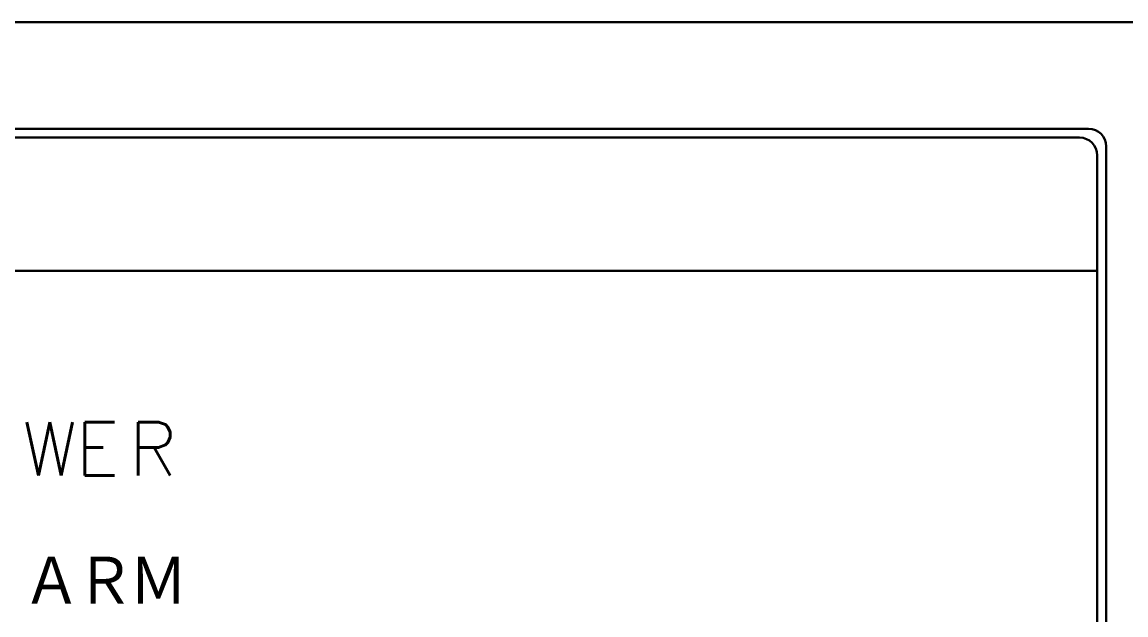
# Model space of a CAD drawing. Header units: millimetres. Extents: x 112 to 1408, y 148 to 1021.
# Drawn here: x 330.5 to 392.6, y 333.6 to 367 of the extents above; entities that cross this region are included whole.
import ezdxf

# ---------------------------------------------------------------- set-up
doc = ezdxf.new("R2010")
doc.units = ezdxf.units.MM
doc.layers.get('0').update_dxf_attribs({"color": 5, "lineweight": 30})
doc.styles.add('BIGFONT', font='txt.shx', dxfattribs={"bigfont": 'bigfont'})
doc.styles.get("Standard").update_dxf_attribs({"font": 'simplex.shx', "width": 0.8, "bigfont": 'extfont.shx'})

msp = doc.modelspace()

# ---------------------------------------------------------------- linework, layer by layer
for p, q in [((649.521, 366.999), (232.521, 366.999)), ((439.521, 366.999), (233.521, 366.999)), ((390.521, 360.999), (247.521, 360.999)), ((390.021, 360.499), (248.021, 360.499)), ((391.521, 313.999), (391.521, 359.999)), ((391.021, 314.499), (391.021, 359.499)), ((247.021, 352.999), (391.021, 352.999))]:
    msp.add_line(p, q)
for centre in [(390.521, 359.999), (390.021, 359.499)]:
    msp.add_arc(centre, 1, 0, 90)

# ---------------------------------------------------------------- texts
for s, p in [('W', (330.521, 341.499)), ('E', (333.521, 341.499)), ('R', (336.521, 341.499))]:
    msp.add_text(s, height=3).set_placement(p)
at = {"style": 'BIGFONT'}
for s, p in [('Ａ', (330.521, 333.999)), ('Ｒ', (333.521, 333.999)), ('Ｍ', (336.521, 333.999))]:
    msp.add_text(s, height=3, dxfattribs=at).set_placement(p)

doc.saveas('drawing.dxf')
